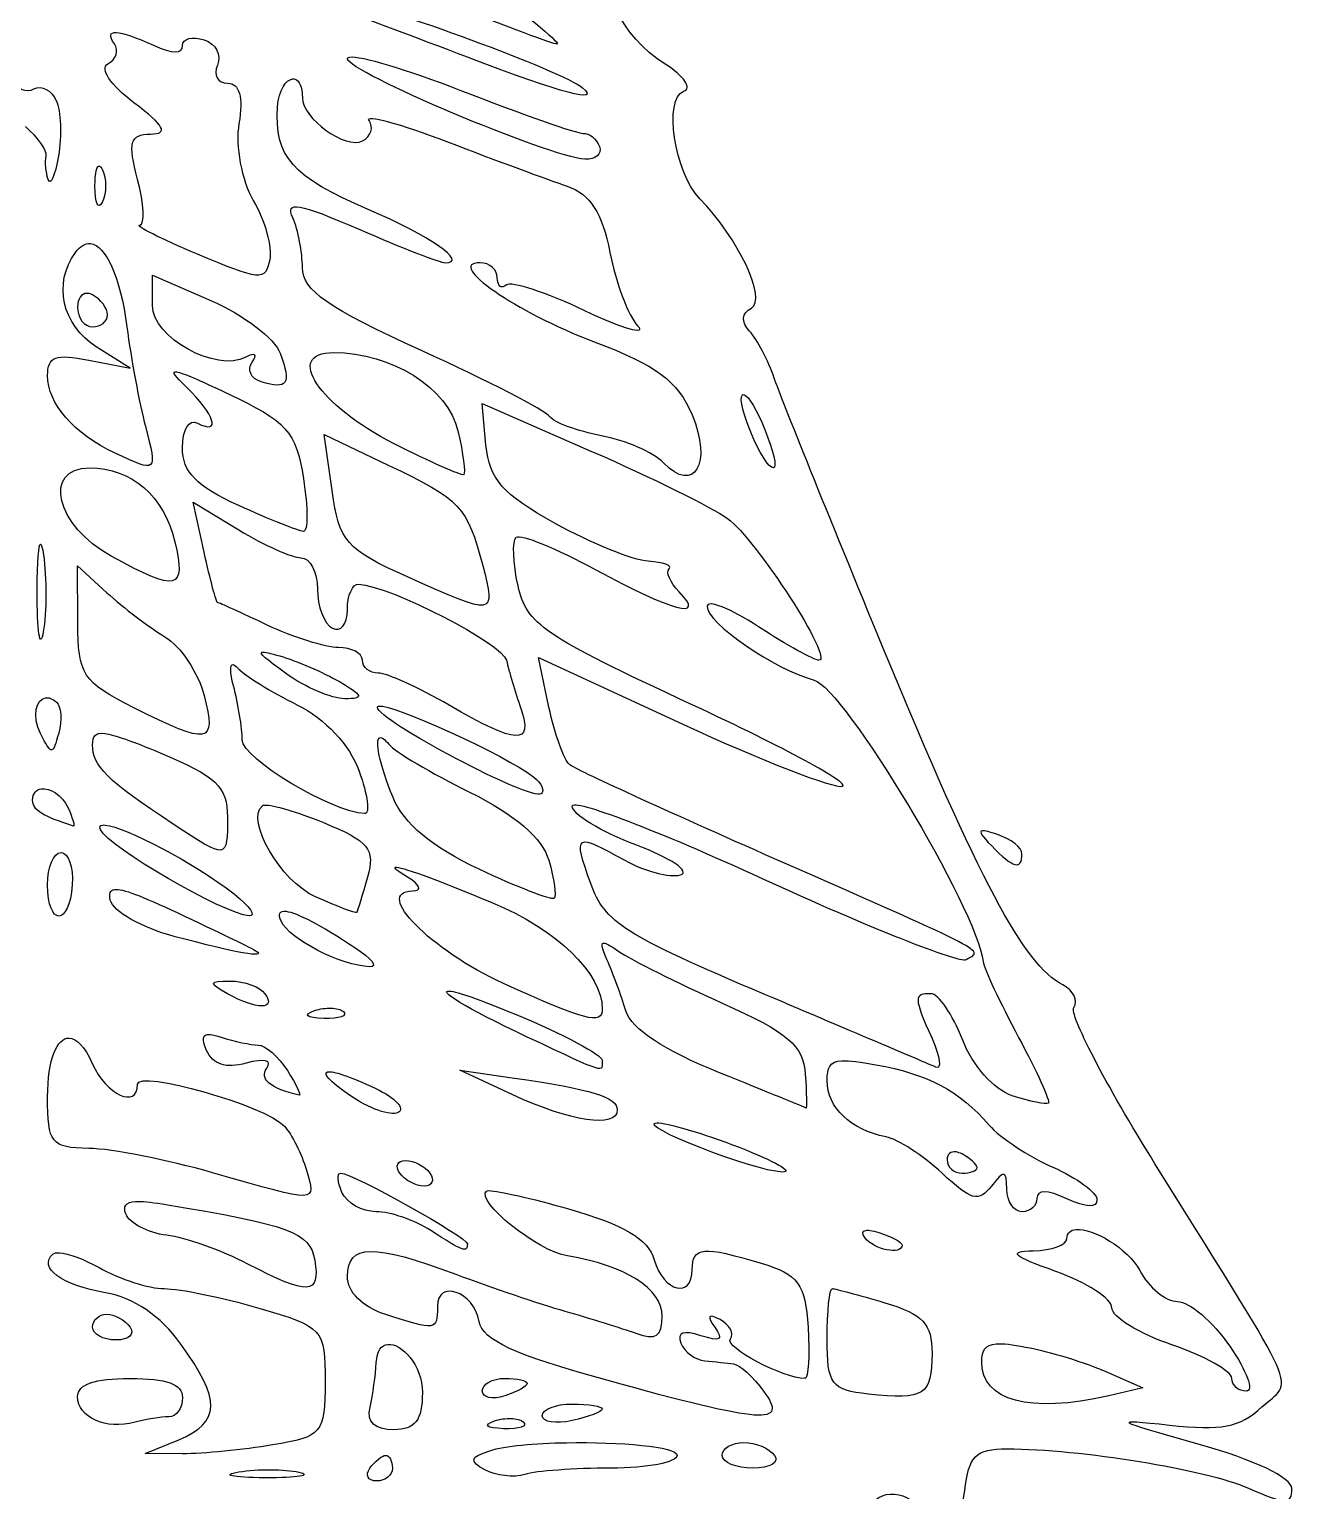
# Model space of a CAD drawing. Extents: x 26 to 243, y 4 to 296.
# Drawn here: x 144.24 to 167.77, y 164.61 to 191.56 of the extents above; entities that cross this region are included whole.
import ezdxf

# ---------------------------------------------------------------- set-up
doc = ezdxf.new("R2010")
doc.units = 0
doc.layers.add('Layer_1', color=7, linetype='CONTINUOUS')

msp = doc.modelspace()

# ---------------------------------------------------------------- linework, layer by layer
at = {"layer": 'Layer_1', "color": 7}
for points in [[(145.848256, 191.4977), (145.848256, 191.4977)], [(150.154349, 191.044601), (150.154349, 191.044601)], [(149.09877, 190.641663), (149.09877, 190.641663)], [(145.540676, 189.034318), (145.540676, 189.034318)], [(145.372006, 187.605017), (145.372006, 187.605017)], [(146.517431, 187.024588), (147.603326, 186.551092)], [(146.517431, 186.466759), (146.517431, 187.024588), (146.517431, 187.024588)], [(145.304205, 186.688345), (145.304205, 186.688345)], [(145.342791, 185.456931), (146.102917, 185.308654), (145.480594, 185.702221)], [(149.857796, 185.596388), (149.857796, 185.596388)], [(146.965018, 185.239752), (146.965018, 185.239752)], [(152.596785, 184.658772), (154.603207, 183.780686)], [(152.667891, 183.885969), (152.596785, 184.658772), (152.596785, 184.658772)], [(157.428187, 184.818623), (157.428187, 184.818623)], [(149.683611, 184.084405), (150.863213, 183.521064)], [(149.82858, 183.050326), (149.683611, 184.084405), (149.683611, 184.084405)], [(145.358776, 183.468147), (145.358776, 183.468147)], [(147.267634, 182.83921), (148.110442, 182.326028)], [(147.470481, 181.912064), (147.267634, 182.83921), (147.267634, 182.83921)], [(144.452577, 182.063098), (144.452577, 182.063098)], [(145.134982, 181.66512), (145.676826, 181.167926)], [(145.137739, 180.615609), (145.134982, 181.66512), (145.134982, 181.66512)], [(148.539287, 180.068803), (148.539287, 180.068803)], [(148.003508, 179.840598), (148.003508, 179.840598)], [(153.829853, 179.058976), (153.633619, 179.970686), (156.295437, 178.74368)], [(147.469931, 179.270642), (147.470481, 179.270642)], [(144.541325, 179.229853), (144.541325, 179.229853)], [(150.691232, 179.076064), (150.691232, 179.076064)], [(145.639344, 178.570598), (145.639344, 178.570598)], [(150.712178, 178.493428), (150.712178, 178.493428)], [(144.466358, 177.551401), (144.466358, 177.551401)], [(148.587243, 177.25154), (148.587243, 177.25154)], [(145.593043, 176.882777), (145.593043, 176.882777)], [(161.823025, 176.775843), (161.823025, 176.775843)], [(144.829609, 176.373453), (144.829609, 176.373453)], [(150.999362, 176.103358), (150.999362, 176.103358)], [(145.817387, 175.694909), (145.817387, 175.694909)], [(148.981914, 175.291969), (148.981914, 175.291969)], [(154.857868, 174.703824), (154.857868, 174.703824)], [(147.952796, 174.005434), (147.952796, 174.005434)], [(151.998714, 173.821329), (151.998714, 173.821329)], [(149.812595, 173.506584), (149.812595, 173.506584)], [(150.036939, 173.442643), (150.036939, 173.442093)], [(144.981193, 172.954266), (144.981193, 172.954266)], [(147.584583, 173.018206), (147.584583, 173.018206)], [(159.233966, 172.535894), (159.233966, 172.535894)], [(149.747001, 172.329739), (149.747001, 172.329739)], [(152.185576, 172.364467), (153.15296, 172.223356)], [(153.15296, 171.911918), (152.185576, 172.364467), (152.185576, 172.364467)], [(155.818637, 171.389917), (155.818637, 171.389917)], [(151.185121, 170.698142), (151.185121, 170.698142)], [(161.340159, 170.853585), (161.340159, 170.853585)], [(149.987881, 170.461671), (149.987881, 170.461671)], [(152.724666, 170.140863), (152.724666, 170.140863)], [(146.204892, 169.93967), (146.204892, 169.93967)], [(159.673284, 169.408299), (159.673284, 169.408299)], [(163.551085, 169.423731), (163.551085, 169.423731)], [(144.799843, 168.994336), (144.799843, 168.994336)], [(159.056476, 168.333428), (159.056476, 168.333428)], [(145.671867, 167.860485), (145.671867, 167.860485)], [(150.857701, 167.30486), (150.857701, 167.30486)], [(162.077688, 167.315334), (162.077688, 167.315334)], [(146.102917, 166.678129), (146.102917, 166.678129)], [(153.015157, 166.678129), (153.015157, 166.678129)], [(164.102852, 166.803806), (164.784704, 166.50119), (164.153012, 166.356218)], [(154.259249, 166.205187), (154.259249, 166.205187)], [(153.13036, 165.9395), (153.13036, 165.9395)], [(147.070298, 165.289065), (146.379077, 165.291272), (147.001397, 165.548137)], [(154.155069, 165.492466), (154.155069, 165.492466)], [(157.422675, 165.495773), (157.422675, 165.495773)], [(148.729457, 165.450022), (148.729457, 165.450573)], [(150.819666, 165.259302), (150.819666, 165.259302)], [(148.693629, 164.994719), (148.693629, 164.994719)]]:
    msp.add_lwpolyline(points, dxfattribs=at)
for points in [[(155.970221, 190.91672), (155.144467, 191.437197), (154.6982, 192.406244), (155.095993, 192.816205)], [(152.738447, 192.329482), (153.498781, 191.753091), (154.058569, 191.2827), (153.982539, 191.283829)], [(150.187423, 192.061594), (150.723408, 192.016156), (154.101278, 190.776278), (154.449419, 190.478502)], [(153.982539, 191.283829), (153.906508, 191.284958), (153.059141, 191.601961), (152.099589, 191.988281)], [(152.323933, 191.042947), (151.335506, 191.41848), (150.402321, 191.768805), (150.25026, 191.821262)], [(145.814632, 191.288237), (145.710535, 191.432298), (145.724863, 191.501922), (145.848256, 191.4977)], [(145.848256, 191.4977), (145.971652, 191.493495), (146.203882, 191.41528), (146.53562, 191.263433)], [(147.070298, 191.256267), (147.070298, 191.386823), (147.249202, 191.434914), (147.467726, 191.363204)], [(145.694465, 190.920578), (145.847853, 191.001669), (145.902149, 191.167161), (145.814632, 191.288237)], [(146.53562, 191.263433), (146.88772, 191.102256), (147.070298, 191.099978), (147.070298, 191.256267)], [(147.467726, 191.363204), (147.686223, 191.291489), (147.797362, 191.081755), (147.714671, 190.897427)], [(146.174023, 190.202342), (145.744847, 190.52545), (145.53659, 190.837125), (145.694465, 190.920578)], [(147.714671, 190.897427), (147.63198, 190.713097), (147.716364, 190.562288), (147.902083, 190.562288)], [(150.111906, 191.014835), (150.111906, 191.030667), (150.126581, 191.040489), (150.154349, 191.044601)], [(154.489658, 189.162751), (153.843061, 189.196838), (150.111906, 190.775417), (150.111906, 191.014835)], [(150.154349, 191.044601), (150.348798, 191.073461), (151.189145, 190.824972), (152.188333, 190.435509)], [(154.449419, 190.478502), (154.794351, 190.183501), (154.10292, 190.367058), (152.323933, 191.042947)], [(156.313076, 190.414009), (156.476285, 190.468726), (156.321966, 190.695015), (155.970221, 190.91672)], [(143.936641, 190.620164), (144.013659, 190.456946), (144.19116, 190.38347), (144.331312, 190.457556)], [(147.902083, 190.562288), (148.123289, 190.562288), (148.195338, 190.305887), (148.111546, 189.817594)], [(148.823714, 190.129032), (148.845643, 190.440828), (148.980824, 190.627431), (149.09877, 190.641663)], [(149.09877, 190.641663), (149.115622, 190.643695), (149.132061, 190.642403), (149.147829, 190.637252)], [(149.147829, 190.637252), (149.223521, 190.61253), (149.282325, 190.50331), (149.282325, 190.294948)], [(144.331312, 190.457556), (144.471463, 190.531642), (144.656765, 190.434922), (144.743068, 190.242581)], [(149.282325, 190.294948), (149.282325, 189.909856), (150.081844, 189.336225), (150.39082, 189.499544)], [(152.188333, 190.435509), (153.330289, 189.990407), (154.3533, 189.631946), (154.462096, 189.639001)], [(156.609632, 188.434045), (156.145941, 188.907069), (155.939188, 190.288657), (156.313076, 190.414009)], [(144.743068, 190.242581), (144.829372, 190.05023), (144.84733, 189.591492), (144.782757, 189.222834)], [(146.477742, 189.62412), (146.819287, 189.629736), (146.743519, 189.773604), (146.174023, 190.202342)], [(150.497757, 188.235056), (149.092658, 188.835263), (148.759229, 189.212538), (148.823714, 190.129032)], [(144.554552, 189.215118), (144.575268, 189.319636), (144.403363, 189.56671), (144.172562, 189.764127)], [(148.111546, 189.817594), (148.041244, 189.407957), (148.160342, 188.769847), (148.376129, 188.399871)], [(150.39082, 189.499544), (150.546551, 189.581854), (150.600774, 189.750329), (150.511535, 189.873819)], [(150.511535, 189.873819), (150.422297, 189.997308), (151.073372, 189.82097), (151.958477, 189.481905)], [(146.24127, 188.789027), (146.060676, 189.473896), (146.101486, 189.617911), (146.477742, 189.62412)], [(151.958477, 189.481905), (152.843583, 189.14284), (153.835605, 188.774938), (154.162785, 188.664454)], [(154.462096, 189.639001), (154.570893, 189.646029), (154.704706, 189.537384), (154.759203, 189.397569)], [(144.590934, 188.789027), (144.550237, 188.919089), (144.53395, 189.110605), (144.554552, 189.215118)], [(144.782757, 189.222834), (144.718157, 188.854172), (144.631743, 188.658965), (144.590934, 188.789027)], [(154.759203, 189.397569), (154.813697, 189.25775), (154.692406, 189.152055), (154.489658, 189.162751)], [(145.455239, 188.670516), (145.455239, 188.914382), (145.490669, 189.050252), (145.540676, 189.034318)], [(145.540676, 189.034318), (145.557356, 189.029012), (145.57552, 189.006606), (145.594697, 188.965969)], [(145.594697, 188.965969), (145.671405, 188.803389), (145.671405, 188.537643), (145.594697, 188.375066)], [(146.280959, 187.947322), (146.379003, 187.954998), (146.3613, 188.333808), (146.24127, 188.789027)], [(145.594697, 188.375066), (145.517989, 188.212486), (145.455239, 188.345359), (145.455239, 188.670516)], [(154.162785, 188.664454), (154.589054, 188.520515), (154.813361, 188.174195), (154.954331, 187.44351)], [(157.562683, 186.416596), (157.85769, 186.572538), (157.32103, 187.708302), (156.609632, 188.434045)], [(148.376129, 188.399871), (148.591916, 188.029894), (148.72856, 187.537603), (148.679848, 187.305706)], [(149.105386, 188.080717), (148.961706, 188.400938), (149.195048, 188.359826), (150.340108, 187.863538)], [(151.916034, 187.251689), (152.350402, 187.251689), (151.628904, 187.751877), (150.497757, 188.235056)], [(147.347009, 187.408785), (146.662704, 187.697276), (146.182944, 187.939645), (146.280959, 187.947322)], [(149.282325, 187.159637), (149.282325, 187.449104), (149.202809, 187.863513), (149.105386, 188.080717)], [(150.340108, 187.863538), (151.116812, 187.526909), (151.825977, 187.251689), (151.916034, 187.251689)], [(145.094743, 187.440205), (145.184653, 187.561436), (145.278904, 187.613893), (145.372006, 187.605017)], [(145.372006, 187.605017), (145.651316, 187.578375), (145.921572, 186.99973), (146.044488, 186.06933)], [(145.480594, 185.702221), (144.851013, 186.100609), (144.67838, 186.878834), (145.094743, 187.440205)], [(148.679848, 187.305706), (148.597298, 186.912675), (148.506801, 186.919835), (147.347009, 187.408785)], [(154.954331, 187.44351), (155.062507, 186.882658), (155.292419, 186.273273), (155.465309, 186.089176)], [(151.487739, 185.628358), (149.744142, 186.422952), (149.282325, 186.743534), (149.282325, 187.159637)], [(152.557647, 187.251689), (151.906306, 187.251689), (153.23207, 186.334441), (154.662739, 185.795377)], [(152.8768, 186.975529), (152.8768, 187.127269), (152.733273, 187.251689), (152.557647, 187.251689)], [(153.041062, 186.840483), (152.950723, 186.763193), (152.8768, 186.823801), (152.8768, 186.975529)], [(154.492412, 186.367538), (153.78443, 186.70479), (153.13143, 186.917769), (153.041062, 186.840483)], [(145.304205, 186.688345), (145.205058, 186.684592), (145.134982, 186.590172), (145.134982, 186.438093)], [(145.411692, 186.660233), (145.373677, 186.680327), (145.337253, 186.689598), (145.304205, 186.688345)], [(145.688403, 186.292023), (145.688403, 186.414409), (145.563754, 186.579851), (145.411692, 186.660233)], [(147.603326, 186.551092), (148.200536, 186.290511), (148.771793, 185.854715), (148.872773, 185.582607)], [(145.134982, 186.438093), (145.134982, 186.235325), (145.259631, 186.06933), (145.411692, 186.06933)], [(145.411692, 186.06933), (145.563754, 186.06933), (145.688403, 186.169638), (145.688403, 186.292023)], [(148.23998, 185.511501), (147.689533, 185.22053), (146.517431, 185.870533), (146.517431, 186.466759)], [(155.465309, 186.089176), (155.638198, 185.905083), (155.200395, 186.030285), (154.492412, 186.367538)], [(157.530159, 185.989405), (157.370196, 186.160889), (157.38223, 186.321214), (157.562683, 186.416596)], [(146.044488, 186.06933), (146.121789, 185.484049), (146.275227, 184.659244), (146.385689, 184.23654)], [(157.984912, 185.123446), (157.87558, 185.448602), (157.670988, 185.838408), (157.530159, 185.989405)], [(154.662739, 185.795377), (155.822277, 185.358475), (156.203413, 185.074178), (156.467968, 184.44931)], [(144.582114, 185.173055), (144.582114, 185.522906), (144.727405, 185.576929), (145.342791, 185.456931)], [(148.355733, 185.416692), (148.459167, 185.55986), (148.409002, 185.60085), (148.23998, 185.511501)], [(148.872773, 185.582607), (149.082887, 185.016351), (149.010514, 184.908234), (148.520548, 185.057852)], [(150.972904, 183.915732), (149.581012, 184.623193), (148.935268, 185.596388), (149.857796, 185.596388)], [(149.857796, 185.596388), (150.929055, 185.596388), (151.964906, 184.94286), (152.150298, 184.149999)], [(153.840877, 184.41844), (153.759541, 184.531025), (152.700702, 185.075586), (151.487739, 185.628358)], [(145.826206, 183.740997), (145.069145, 184.095158), (144.582114, 184.655888), (144.582114, 185.173055)], [(147.139753, 184.961388), (146.93263, 185.161168), (146.8563, 185.256782), (146.965018, 185.239752)], [(146.965018, 185.239752), (147.073733, 185.222706), (147.367284, 185.093098), (147.899879, 184.842327)], [(148.520548, 185.057852), (148.329653, 185.116187), (148.255262, 185.277641), (148.355733, 185.416692)], [(147.347009, 184.295521), (147.78863, 184.06207), (147.667085, 184.452767), (147.139753, 184.961388)], [(159.989684, 180.157548), (158.996403, 182.563704), (158.094274, 184.798289), (157.984912, 185.123446)], [(147.899879, 184.842327), (148.998824, 184.324898), (149.162553, 184.141854), (149.301067, 183.271362)], [(157.970581, 183.468147), (157.783919, 183.468147), (157.262037, 184.696559), (157.398971, 184.813664)], [(157.398971, 184.813664), (157.406817, 184.820379), (157.416839, 184.821925), (157.428187, 184.818623)], [(157.428187, 184.818623), (157.507542, 184.795368), (157.665347, 184.536912), (157.80687, 184.189688)], [(147.070298, 183.842422), (147.070298, 184.181871), (147.19046, 184.378275), (147.347009, 184.295521)], [(154.796132, 184.062358), (154.352196, 184.145755), (153.922242, 184.305856), (153.840877, 184.41844)], [(156.467968, 184.44931), (156.847275, 183.553452), (156.507442, 182.979234), (155.942659, 183.561303)], [(146.385689, 184.23654), (146.609012, 183.381734), (146.603954, 183.377151), (145.826206, 183.740997)], [(152.150298, 184.149999), (152.247637, 183.733386), (152.295773, 183.371345), (152.256685, 183.345776)], [(157.80687, 184.189688), (157.967426, 183.792861), (158.042463, 183.468147), (157.970581, 183.468147)], [(148.107135, 182.774719), (147.325605, 183.127593), (147.070298, 183.390545), (147.070298, 183.842422)], [(152.256685, 183.345776), (152.217625, 183.320207), (151.639851, 183.576744), (150.972904, 183.915732)], [(153.943953, 182.446193), (152.972685, 182.983558), (152.724956, 183.26344), (152.667891, 183.885969)], [(155.942659, 183.561303), (155.75611, 183.753547), (155.240095, 183.978958), (154.796132, 184.062358)], [(154.603207, 183.780686), (155.706612, 183.297682), (156.840281, 182.737034), (157.122814, 182.53494)], [(145.757305, 181.839858), (144.737523, 182.398446), (144.475702, 183.468147), (145.358776, 183.468147)], [(145.358776, 183.468147), (146.130004, 183.468147), (146.723969, 182.95369), (146.928637, 182.108299)], [(150.863213, 183.521064), (152.2104, 182.877056), (152.31918, 182.761322), (152.607809, 181.666774)], [(149.301067, 183.271362), (149.387343, 182.729321), (149.387343, 182.290505), (149.301067, 182.296262)], [(151.217644, 181.459518), (150.087313, 181.965529), (149.960237, 182.11102), (149.82858, 183.050326)], [(149.301067, 182.296262), (149.21482, 182.302019), (148.677365, 182.517234), (148.107135, 182.774719)], [(157.122814, 182.53494), (157.653728, 182.155205), (159.093555, 179.921077), (158.807325, 179.921077)], [(148.110442, 182.326028), (148.573879, 182.043786), (149.089245, 181.812846), (149.255869, 181.812846)], [(153.22627, 182.190429), (153.302978, 182.256057), (153.96473, 181.985349), (154.696363, 181.588502)], [(155.660437, 181.746702), (155.37957, 181.764792), (154.607006, 182.079357), (153.943953, 182.446193)], [(144.391394, 181.221393), (144.392523, 181.757903), (144.417246, 182.062932), (144.452577, 182.063098)], [(144.452577, 182.063098), (144.468636, 182.063172), (144.486822, 182.000239), (144.506047, 181.867417)], [(146.928637, 182.108299), (147.14575, 181.211527), (146.97563, 181.172524), (145.757305, 181.839858)], [(153.259344, 181.291398), (153.164376, 181.720165), (153.149534, 182.124804), (153.22627, 182.190429)], [(144.506047, 181.867417), (144.567571, 181.442385), (144.566434, 180.803933), (144.50329, 180.44859)], [(147.717425, 180.984922), (147.692985, 180.984922), (147.581846, 181.402213), (147.470481, 181.912064)], [(149.255869, 181.812846), (149.422462, 181.812846), (149.559035, 181.553205), (149.559035, 181.235725)], [(152.607809, 181.666774), (152.853906, 180.73342), (152.843611, 180.731616), (151.217644, 181.459518)], [(156.046842, 181.607795), (156.115024, 181.666116), (155.941276, 181.728612), (155.660437, 181.746702)], [(154.696363, 181.588502), (156.103439, 180.825292), (156.742728, 180.65648), (156.230947, 181.183911)], [(156.230947, 181.183911), (156.06167, 181.358454), (155.978629, 181.549471), (156.046842, 181.607795)], [(144.50329, 180.44859), (144.440213, 180.093247), (144.388572, 180.441026), (144.391394, 181.221393)], [(145.676826, 181.167926), (145.974909, 180.894289), (146.455847, 180.528481), (146.745633, 180.354884)], [(149.559035, 181.235725), (149.559035, 180.918244), (149.683134, 180.592362), (149.835195, 180.51198)], [(150.111906, 180.85263), (150.111906, 181.120431), (150.205115, 181.333246), (150.319161, 181.325573)], [(150.319161, 181.325573), (150.922524, 181.284958), (152.978928, 180.226083), (153.046577, 179.921077)], [(156.481199, 179.095907), (153.720614, 180.378127), (153.415695, 180.585609), (153.259344, 181.291398)], [(148.634097, 180.570959), (148.154461, 180.798568), (147.741979, 180.984922), (147.717425, 180.984922)], [(157.696628, 180.540092), (157.174545, 180.880686), (156.747436, 181.048222), (156.747436, 180.912162)], [(156.747436, 180.912162), (156.747436, 180.606363), (157.984283, 179.755652), (158.719131, 179.556172)], [(146.174576, 179.044644), (145.227974, 179.522108), (145.140561, 179.654814), (145.137739, 180.615609)], [(149.835195, 180.51198), (149.987257, 180.431594), (150.111906, 180.58483), (150.111906, 180.85263)], [(146.745633, 180.354884), (147.03539, 180.181286), (147.361388, 179.693341), (147.469931, 179.270642)], [(149.947091, 180.157548), (149.704436, 180.157548), (149.113762, 180.343349), (148.634097, 180.570959)], [(158.807325, 179.921077), (158.718597, 179.921077), (158.218739, 180.199498), (157.696628, 180.540092)], [(148.967582, 179.684606), (148.613568, 179.941369), (148.475779, 180.05395), (148.539287, 180.068803)], [(148.539287, 180.068803), (148.577393, 180.077719), (148.687866, 180.05187), (148.867814, 180.000452)], [(150.388616, 179.921077), (150.388616, 180.051139), (150.189746, 180.157548), (149.947091, 180.157548)], [(163.304691, 173.935429), (162.586323, 174.311453), (161.771042, 175.842252), (159.989684, 180.157548)], [(148.010674, 179.448135), (147.942879, 179.70124), (147.943262, 179.84534), (148.003508, 179.840598)], [(148.003508, 179.840598), (148.0236, 179.838905), (148.050433, 179.821184), (148.083434, 179.784927)], [(148.083434, 179.784927), (148.210659, 179.645069), (148.703902, 179.33719), (149.179249, 179.100869)], [(148.867814, 180.000452), (149.171934, 179.913553), (149.665888, 179.700438), (149.965833, 179.526956)], [(150.679658, 179.684606), (150.519528, 179.684606), (150.388616, 179.791012), (150.388616, 179.921077)], [(153.046577, 179.921077), (153.08987, 179.725982), (153.208654, 179.32681), (153.310057, 179.034171)], [(150.065605, 179.211663), (149.820495, 179.211663), (149.326569, 179.424225), (148.967582, 179.684606)], [(149.965833, 179.526956), (150.406382, 179.272152), (150.425579, 179.211663), (150.065605, 179.211663)], [(151.98769, 179.09315), (151.428241, 179.418307), (150.839794, 179.684606), (150.679658, 179.684606)], [(158.719131, 179.556172), (159.275362, 179.405175), (161.713647, 175.347065), (161.83901, 174.363723)], [(144.541325, 179.229853), (144.599827, 179.238714), (144.669214, 179.215598), (144.744722, 179.151028)], [(147.470481, 179.270642), (147.701536, 178.370974), (147.559214, 178.346235), (146.174576, 179.044644)], [(148.172729, 178.44878), (148.170753, 178.673282), (148.097824, 179.122978), (148.010674, 179.448135)], [(144.452577, 178.571149), (144.289955, 178.891626), (144.365825, 179.203262), (144.541325, 179.229853)], [(144.744722, 179.151028), (144.834187, 179.074498), (144.853671, 178.817207), (144.787716, 178.579418)], [(149.179249, 179.100869), (149.708133, 178.837928), (150.153624, 178.363075), (150.327981, 177.87717)], [(150.664774, 179.054564), (150.664774, 179.066361), (150.674129, 179.073383), (150.691232, 179.076064)], [(153.687089, 177.461002), (153.513099, 177.312172), (150.664774, 178.813995), (150.664774, 179.054564)], [(150.691232, 179.076064), (150.947797, 179.116309), (153.01652, 178.180454), (153.549285, 177.765275)], [(153.310057, 179.034171), (153.547321, 178.34937), (153.244398, 178.362762), (151.98769, 179.09315)], [(154.211844, 177.99513), (154.109623, 178.078711), (153.937662, 178.557495), (153.829853, 179.058976)], [(159.243889, 177.597705), (159.401454, 177.642632), (158.15822, 178.316957), (156.481199, 179.095907)], [(156.295437, 178.74368), (157.759493, 178.068632), (159.086296, 177.552778), (159.243889, 177.597705)], [(144.787716, 178.579418), (144.673162, 178.166315), (144.658204, 178.165976), (144.452577, 178.571149)], [(145.411692, 178.363893), (145.411692, 178.519759), (145.459851, 178.592016), (145.639344, 178.570598)], [(145.639344, 178.570598), (145.818837, 178.549178), (146.129581, 178.433724), (146.655784, 178.215066)], [(150.43161, 177.093343), (149.805895, 177.129374), (148.175833, 178.10761), (148.172729, 178.44878)], [(150.954715, 177.388243), (150.69824, 178.017519), (150.611185, 178.465606), (150.712178, 178.493428)], [(150.712178, 178.493428), (150.745842, 178.502713), (150.80024, 178.465132), (150.87644, 178.372162)], [(146.900525, 176.900969), (145.665153, 177.717237), (145.411692, 177.966189), (145.411692, 178.363893)], [(146.655784, 178.215066), (147.690326, 177.785171), (147.899879, 177.586729), (147.899879, 177.036015)], [(150.87644, 178.372162), (150.988144, 178.235855), (151.656536, 177.839485), (152.361415, 177.491319)], [(157.991528, 176.261008), (156.014646, 177.131389), (154.314037, 177.911553), (154.211844, 177.99513)], [(150.327981, 177.87717), (150.484671, 177.440457), (150.531404, 177.087586), (150.43161, 177.093343)], [(153.549285, 177.765275), (153.69113, 177.654672), (153.753354, 177.517658), (153.687089, 177.461002)], [(144.305954, 177.339184), (144.305954, 177.470375), (144.372917, 177.538342), (144.466358, 177.551401)], [(144.466358, 177.551401), (144.622091, 177.57316), (144.85022, 177.442932), (144.958593, 177.20138)], [(152.539457, 176.06808), (151.670721, 176.476699), (151.149194, 176.911104), (150.954715, 177.388243)], [(152.361415, 177.491319), (153.20413, 177.075058), (153.705399, 176.644437), (153.825993, 176.233446)], [(154.259249, 177.2328), (154.259249, 177.383862), (155.839911, 176.78096), (157.772145, 175.892795)], [(145.057261, 176.865138), (144.499364, 177.037452), (144.305954, 177.159693), (144.305954, 177.339184)], [(144.958593, 177.20138), (145.046025, 177.006286), (145.090478, 176.854865), (145.057261, 176.865138)], [(149.521553, 175.55986), (148.878567, 175.848633), (148.22682, 176.968378), (148.543699, 177.239413)], [(148.543699, 177.239413), (148.55177, 177.246327), (148.566305, 177.250439), (148.587243, 177.25154)], [(148.587243, 177.25154), (148.73384, 177.259188), (149.177127, 177.129374), (149.656049, 176.93404)], [(155.434439, 176.515118), (154.78815, 176.758715), (154.259249, 177.081741), (154.259249, 177.2328)], [(145.555561, 176.801198), (145.533412, 176.850558), (145.54848, 176.876464), (145.593043, 176.882777)], [(145.593043, 176.882777), (145.607896, 176.884882), (145.625893, 176.884919), (145.647063, 176.882777)], [(145.647063, 176.882777), (146.013921, 176.845631), (147.286178, 176.190559), (148.021147, 175.612777)], [(147.899879, 177.036015), (147.899879, 176.238828), (147.901855, 176.239307), (146.900525, 176.900969)], [(149.656049, 176.93404), (150.51567, 176.583429), (150.62837, 176.445005), (150.481219, 175.918703)], [(148.297855, 175.20984), (147.824935, 175.243213), (145.701837, 176.475177), (145.555561, 176.801198)], [(154.600453, 175.803497), (154.269999, 176.724416), (154.306702, 176.749591), (155.227734, 176.233446)], [(161.823025, 176.775843), (161.75105, 176.769634), (161.812949, 176.685679), (161.995556, 176.497479)], [(162.099735, 176.708592), (161.95743, 176.755297), (161.86621, 176.779563), (161.823025, 176.775843)], [(162.553385, 176.348098), (162.553385, 176.464244), (162.349332, 176.626674), (162.099735, 176.708592)], [(144.582114, 175.782553), (144.582114, 176.107707), (144.693634, 176.373456), (144.829609, 176.373453)], [(144.829609, 176.373453), (144.965584, 176.373453), (145.058881, 176.107614), (145.036867, 175.782553)], [(156.254648, 175.964454), (156.449578, 176.023893), (156.080728, 176.27152), (155.434439, 176.515118)], [(161.995556, 176.497479), (162.393715, 176.087133), (162.553385, 176.043996), (162.553385, 176.348098)], [(151.217644, 175.922561), (151.034047, 176.033613), (150.962662, 176.09339), (150.999362, 176.103358)], [(150.999362, 176.103358), (151.0801, 176.125287), (151.685171, 175.90519), (152.776479, 175.45458)], [(153.921906, 175.533402), (153.873787, 175.492262), (153.25173, 175.733069), (152.539457, 176.06808)], [(153.825993, 176.233446), (153.926774, 175.889682), (153.969997, 175.574541), (153.921906, 175.533402)], [(155.227734, 176.233446), (155.597671, 176.026122), (156.059688, 175.905018), (156.254648, 175.964454)], [(161.523164, 174.403412), (161.849102, 174.575709), (162.005066, 174.49391), (157.991528, 176.261008)], [(145.036867, 175.782553), (144.984882, 175.012118), (144.582114, 175.01214), (144.582114, 175.782553)], [(150.481219, 175.918703), (150.387521, 175.583601), (150.297227, 175.292105), (150.280576, 175.271026)], [(151.313004, 175.667898), (151.496872, 175.669873), (151.456263, 175.778218), (151.217644, 175.922561)], [(157.823408, 173.752978), (155.207352, 174.861837), (154.858683, 175.083873), (154.600453, 175.803497)], [(157.772145, 175.892795), (159.704351, 175.004628), (161.392382, 174.334276), (161.523164, 174.403412)], [(145.738562, 175.500331), (145.711977, 175.617092), (145.729192, 175.683903), (145.817387, 175.694909)], [(146.932495, 174.823438), (146.322979, 174.98435), (145.78685, 175.288227), (145.738562, 175.500331)], [(145.817387, 175.694909), (145.964391, 175.713254), (146.309238, 175.576847), (146.982657, 175.261653)], [(148.021147, 175.612777), (148.315954, 175.381027), (148.440575, 175.199764), (148.297855, 175.20984)], [(150.280576, 175.271026), (150.263953, 175.249972), (149.92214, 175.379944), (149.521553, 175.55986)], [(152.989249, 173.961337), (151.64875, 174.569607), (150.577985, 175.659575), (151.313004, 175.667898)], [(146.982657, 175.261653), (147.715137, 174.918801), (148.366788, 174.603006), (148.430147, 174.559955)], [(148.889861, 175.108415), (148.828371, 175.245459), (148.862486, 175.305632), (148.981914, 175.291969)], [(148.981914, 175.291969), (149.180939, 175.269194), (149.618082, 175.041734), (150.25026, 174.624999)], [(152.776479, 175.45458), (153.971323, 174.961222), (154.812119, 174.149415), (154.812119, 173.488945)], [(150.52642, 174.268914), (150.001148, 174.285029), (149.037492, 174.77931), (148.889861, 175.108415)], [(148.430147, 174.559955), (148.630327, 174.423944), (148.075551, 174.521658), (146.932495, 174.823438)], [(154.899761, 174.400655), (154.800402, 174.627107), (154.777798, 174.72225), (154.857868, 174.703824)], [(154.857868, 174.703824), (154.90591, 174.692761), (154.990758, 174.640931), (155.118593, 174.552239)], [(150.25026, 174.624999), (150.554411, 174.424511), (150.678481, 174.264257), (150.52642, 174.268914)], [(155.247577, 173.45477), (155.161471, 173.735327), (155.004917, 174.160961), (154.899761, 174.400655)], [(155.118593, 174.552239), (155.344117, 174.395775), (156.20124, 173.967486), (157.023043, 173.60029)], [(161.83901, 174.363723), (161.855576, 174.233661), (162.148988, 173.605395), (162.491098, 172.967497)], [(147.899879, 173.77227), (147.542473, 173.969823), (147.549895, 174.002301), (147.952796, 174.005434)], [(147.952796, 174.005434), (148.209929, 174.007409), (148.497123, 173.902332), (148.591103, 173.77227)], [(154.812119, 173.488945), (154.812119, 173.193921), (154.504274, 173.273866), (152.989249, 173.961337)], [(163.509743, 173.519814), (163.598614, 173.642801), (163.5063, 173.829889), (163.304691, 173.935429)], [(148.591103, 173.77227), (148.80737, 173.472985), (148.441351, 173.472985), (147.899879, 173.77227)], [(153.430221, 172.973559), (152.258821, 173.524558), (151.763634, 173.843602), (151.998714, 173.821329)], [(151.998714, 173.821329), (152.139763, 173.80798), (152.543724, 173.671483), (153.222412, 173.389176)], [(157.023043, 173.60029), (158.242807, 173.055282), (158.524253, 172.814216), (158.557076, 172.2884)], [(160.96313, 172.417934), (160.849539, 172.468313), (159.436706, 173.069148), (157.823408, 173.752978)], [(160.873282, 173.77227), (160.55344, 173.77227), (160.555367, 173.708855), (160.894228, 172.94655)], [(161.454262, 172.928358), (161.275135, 173.392602), (161.013546, 173.77227), (160.873282, 173.77227)], [(149.674241, 173.318068), (149.352172, 173.329413), (149.286666, 173.385344), (149.507222, 173.460832)], [(149.507222, 173.460832), (149.607016, 173.494993), (149.716541, 173.509965), (149.812595, 173.506584)], [(150.036939, 173.442093), (150.128803, 173.363514), (149.965723, 173.307795), (149.674241, 173.318068)], [(149.812595, 173.506584), (149.908649, 173.503197), (149.990993, 173.481948), (150.036939, 173.442643)], [(153.222412, 173.389176), (154.096793, 173.025465), (154.812119, 172.643827), (154.812119, 172.540856)], [(156.974534, 172.314305), (155.959691, 172.721805), (155.348782, 173.125092), (155.247577, 173.45477)], [(165.005743, 170.63751), (164.094109, 172.099796), (163.420871, 173.396827), (163.509743, 173.519814)], [(144.582114, 171.86672), (144.582114, 172.566713), (144.758258, 172.961514), (144.981193, 172.954266)], [(144.981193, 172.954266), (145.114953, 172.94992), (145.265177, 172.801011), (145.405077, 172.486285)], [(147.515131, 172.727718), (147.418846, 172.942337), (147.433908, 173.031773), (147.584583, 173.018206)], [(147.584583, 173.018206), (147.634808, 173.013691), (147.700173, 172.998002), (147.781368, 172.971355)], [(147.781368, 172.971355), (148.023628, 172.891841), (148.331696, 172.826386), (148.465977, 172.826386)], [(148.465977, 172.826386), (148.600256, 172.826386), (148.84341, 172.613565), (149.006168, 172.35344)], [(154.812119, 172.540856), (154.812119, 172.308389), (154.909884, 172.277568), (153.430221, 172.973559)], [(160.894228, 172.94655), (161.04581, 172.605493), (161.076725, 172.367552), (160.96313, 172.417934)], [(162.374241, 171.891525), (162.036901, 172.000795), (161.639146, 172.449238), (161.454262, 172.928358)], [(162.491098, 172.967497), (162.833208, 172.329601), (163.080508, 171.782942), (163.040658, 171.753168)], [(148.243838, 172.490143), (147.868538, 172.38827), (147.632903, 172.465223), (147.515131, 172.727718)], [(148.624174, 172.399192), (148.732661, 172.549331), (148.5886, 172.583739), (148.243838, 172.490143)], [(158.959463, 172.164927), (158.959463, 172.413788), (159.008456, 172.523211), (159.233966, 172.535894)], [(159.233966, 172.535894), (159.369272, 172.543514), (159.568013, 172.516167), (159.857942, 172.463135)], [(145.405077, 172.486285), (145.663113, 171.905816), (146.24127, 171.640505), (146.24127, 172.102638)], [(146.24127, 172.102638), (146.24127, 172.381601), (148.60546, 171.708272), (148.94884, 171.331488)], [(149.222796, 171.89924), (148.690863, 172.025188), (148.480834, 172.200834), (148.624174, 172.399192)], [(149.006168, 172.35344), (149.168925, 172.093313), (149.266173, 171.888968), (149.222796, 171.89924)], [(150.148838, 171.902548), (149.77557, 172.161058), (149.654079, 172.306377), (149.747001, 172.329739)], [(149.747001, 172.329739), (149.839923, 172.353107), (150.147678, 172.254618), (150.633354, 172.024367)], [(158.570854, 171.66387), (158.556348, 171.674764), (157.838191, 171.967519), (156.974534, 172.314305)], [(158.557076, 172.2884), (158.579089, 171.934134), (158.585247, 171.653007), (158.570854, 171.66387)], [(159.857942, 172.463135), (160.835673, 172.284321), (161.387149, 171.990223), (161.948151, 171.347473)], [(150.633354, 172.024367), (150.996038, 171.852417), (151.181568, 171.653292), (151.046214, 171.58174)], [(153.15296, 172.223356), (154.641542, 172.005926), (155.088827, 171.868188), (155.088827, 171.628042)], [(160.048662, 171.131398), (159.394443, 171.261063), (158.959463, 171.674064), (158.959463, 172.164927)], [(145.342791, 170.920282), (144.644799, 170.933547), (144.582114, 171.0112), (144.582114, 171.86672)], [(151.046214, 171.58174), (150.910863, 171.510192), (150.507062, 171.654438), (150.148838, 171.902548)], [(155.088827, 171.628042), (155.088827, 171.285639), (154.218095, 171.413508), (153.15296, 171.911918)], [(163.040658, 171.753168), (163.000783, 171.723399), (162.701114, 171.785646), (162.374241, 171.891525)], [(148.94884, 171.331488), (149.088371, 171.178391), (149.271324, 170.813292), (149.355088, 170.52065)], [(158.129882, 170.484271), (157.604497, 170.499907), (155.393469, 171.366267), (155.818637, 171.389917)], [(155.818637, 171.389917), (155.992091, 171.399569), (156.676556, 171.197396), (157.339439, 170.940125)], [(161.948151, 171.347473), (162.147484, 171.119119), (162.676386, 170.770157), (163.123341, 170.572466)], [(147.623719, 170.471594), (146.787354, 170.71043), (145.760959, 170.912323), (145.342791, 170.920282)], [(157.339439, 170.940125), (158.002351, 170.682857), (158.357974, 170.477498), (158.129882, 170.484271)], [(161.079987, 170.461671), (160.730991, 170.786828), (160.266651, 171.088193), (160.048662, 171.131398)], [(151.079841, 170.461671), (150.985861, 170.591733), (151.033059, 170.698142), (151.185121, 170.698142)], [(151.185121, 170.698142), (151.337182, 170.698142), (151.538728, 170.591733), (151.632708, 170.461671)], [(161.340159, 170.853585), (161.241009, 170.867837), (161.171489, 170.815775), (161.171489, 170.712473)], [(161.171489, 170.712473), (161.171489, 170.574732), (161.295557, 170.461671), (161.447647, 170.461671)], [(161.447647, 170.816653), (161.409626, 170.836747), (161.37321, 170.848832), (161.340159, 170.853585)], [(161.724357, 170.565851), (161.724357, 170.623207), (161.599708, 170.736268), (161.447647, 170.816653)], [(166.978542, 166.15172), (167.558819, 166.684437), (167.769458, 166.204484), (165.005743, 170.63751)], [(149.355088, 170.52065), (149.531335, 169.904824), (149.600658, 169.907054), (147.623719, 170.471594)], [(150.011584, 170.107239), (149.924152, 170.302334), (149.913605, 170.461671), (149.987881, 170.461671)], [(149.987881, 170.461671), (150.210893, 170.461671), (152.323933, 169.282507), (152.323933, 169.158047)], [(151.526875, 170.2252), (151.374785, 170.2252), (151.173821, 170.331609), (151.079841, 170.461671)], [(151.632708, 170.461671), (151.726688, 170.331609), (151.678936, 170.2252), (151.526875, 170.2252)], [(161.991698, 170.2252), (161.755562, 169.923073), (161.620443, 169.95813), (161.079987, 170.461671)], [(161.447647, 170.461671), (161.599708, 170.461671), (161.724357, 170.508492), (161.724357, 170.565851)], [(162.272816, 170.166218), (162.269176, 170.521209), (162.229498, 170.529478), (161.991698, 170.2252)], [(163.123341, 170.572466), (163.570325, 170.374778), (163.936384, 170.105696), (163.936384, 169.974397)], [(150.641623, 169.752258), (150.382825, 169.752258), (150.099101, 169.912142), (150.011584, 170.107239)], [(154.172158, 168.935907), (153.620078, 169.024257), (152.463647, 169.950981), (152.677261, 170.133698)], [(152.677261, 170.133698), (152.683498, 170.139032), (152.699726, 170.141259), (152.724666, 170.140863)], [(152.724666, 170.140863), (152.899155, 170.138041), (153.505744, 170.000362), (154.190347, 169.804621)], [(162.553938, 169.752258), (162.401877, 169.752258), (162.275639, 169.938609), (162.272816, 170.166218)], [(163.382966, 169.988729), (163.008062, 170.160348), (162.830095, 170.162967), (162.830095, 169.996998)], [(146.025195, 169.711468), (145.969773, 169.855328), (146.018845, 169.928412), (146.204892, 169.93967)], [(146.204892, 169.93967), (146.316517, 169.946415), (146.477522, 169.930836), (146.694923, 169.895022)], [(146.694923, 169.895022), (149.07225, 169.503397), (149.421444, 169.374289), (149.508876, 168.856532)], [(154.190347, 169.804621), (155.22012, 169.510193), (155.656466, 169.250514), (155.770682, 168.865352)], [(162.830095, 169.996998), (162.830095, 169.862361), (162.706027, 169.752258), (162.553938, 169.752258)], [(163.936384, 169.974397), (163.936384, 169.818549), (163.743984, 169.823476), (163.382966, 169.988729)], [(146.778156, 169.318451), (146.43043, 169.361972), (146.091715, 169.538847), (146.025195, 169.711468)], [(151.648693, 169.404992), (151.353517, 169.595949), (150.900421, 169.752258), (150.641623, 169.752258)], [(148.277461, 168.78708), (147.800732, 169.035715), (147.125882, 169.274929), (146.778156, 169.318451)], [(152.323933, 169.158047), (152.323933, 168.990576), (152.244634, 169.019459), (151.648693, 169.404992)], [(159.652341, 169.276558), (159.597858, 169.351959), (159.609076, 169.397304), (159.673284, 169.408299)], [(160.341908, 169.135997), (160.341908, 168.944473), (159.814731, 169.051855), (159.652341, 169.276558)], [(159.673284, 169.408299), (159.694688, 169.411962), (159.722247, 169.411906), (159.754866, 169.407746)], [(159.754866, 169.407746), (159.798357, 169.402214), (159.851003, 169.389912), (159.912513, 169.369714)], [(159.912513, 169.369714), (160.148507, 169.292255), (160.341908, 169.187116), (160.341908, 169.135997)], [(163.382966, 169.257265), (163.382966, 169.363979), (163.448379, 169.415434), (163.551085, 169.423731)], [(163.551085, 169.423731), (163.859199, 169.448623), (164.503156, 169.085801), (164.725725, 168.668016)], [(144.68409, 168.972288), (144.705736, 168.990774), (144.745995, 168.997892), (144.799843, 168.994336)], [(150.111906, 168.563837), (150.111906, 169.159083), (150.59303, 169.167919), (152.108958, 168.599665)], [(156.471276, 168.688412), (156.471276, 169.106897), (156.669215, 169.124471), (157.74293, 168.802512)], [(163.175707, 168.650928), (162.374817, 168.935052), (162.280654, 169.021291), (162.761193, 169.030717)], [(162.761193, 169.030717), (163.103331, 169.037434), (163.382966, 169.139381), (163.382966, 169.257265)], [(145.652022, 168.25681), (144.839673, 168.395773), (144.394558, 168.724655), (144.68409, 168.972288)], [(144.799843, 168.994336), (144.96139, 168.983668), (145.246635, 168.879917), (145.531307, 168.720383)], [(149.508876, 168.856532), (149.616911, 168.216523), (149.395372, 168.204048), (148.277461, 168.78708)], [(155.917855, 167.826861), (155.917855, 168.331156), (155.233175, 168.766114), (154.172158, 168.935907)], [(155.770682, 168.865352), (155.947155, 168.270176), (156.471276, 168.137938), (156.471276, 168.688412)], [(157.74293, 168.802512), (158.428052, 168.597077), (158.553556, 168.425297), (158.607235, 167.620156)], [(145.531307, 168.720383), (145.910867, 168.507672), (146.452768, 168.333428), (146.735159, 168.333428)], [(150.821319, 167.854423), (150.382323, 167.997177), (150.111906, 168.267458), (150.111906, 168.563837)], [(152.543868, 167.723785), (152.443397, 168.28046), (151.771062, 168.519265), (151.771062, 167.998289)], [(152.108958, 168.599665), (152.759311, 168.355876), (153.664683, 168.049865), (154.120895, 167.919467)], [(164.212544, 167.978996), (164.212544, 168.146055), (163.745966, 168.448622), (163.175707, 168.650928)], [(164.725725, 168.668016), (164.893055, 168.35388), (165.207211, 168.096956), (165.423562, 168.096956)], [(147.039982, 167.311476), (146.664683, 167.830849), (146.169476, 168.168297), (145.652022, 168.25681)], [(146.735159, 168.333428), (147.017579, 168.333428), (147.800794, 168.17244), (148.475898, 167.975691)], [(158.959463, 167.403528), (158.959463, 167.915138), (159.003136, 168.333428), (159.056476, 168.333428)], [(159.056476, 168.333428), (159.109816, 168.333428), (159.544983, 168.216593), (160.023858, 168.073806)], [(148.475898, 167.975691), (149.670206, 167.627641), (149.703251, 167.590771), (149.700147, 166.615843)], [(151.771062, 167.998289), (151.771062, 167.558056), (151.745013, 167.554051), (150.821319, 167.854423)], [(154.120895, 167.919467), (154.577107, 167.789066), (155.168332, 167.604307), (155.434439, 167.509361)], [(160.023858, 168.073806), (160.725152, 167.864713), (160.894779, 167.683221), (160.894779, 167.141702)], [(165.318282, 167.297144), (164.710037, 167.505306), (164.212544, 167.811935), (164.212544, 167.978996)], [(165.423562, 168.096956), (165.639914, 168.096956), (166.07361, 167.724801), (166.387639, 167.269582)], [(145.411692, 167.624014), (145.411692, 167.754079), (145.528781, 167.860485), (145.671867, 167.860485)], [(145.671867, 167.860485), (145.814954, 167.860485), (146.008908, 167.754079), (146.102917, 167.624014)], [(154.894249, 166.643955), (153.189147, 167.114219), (152.605534, 167.382152), (152.543868, 167.723785)], [(155.434439, 167.509361), (155.804517, 167.377332), (155.917855, 167.452144), (155.917855, 167.826861)], [(156.985561, 167.762371), (156.768588, 167.877074), (156.736852, 167.830107), (156.888547, 167.620156)], [(157.175177, 167.405732), (157.248922, 167.507789), (157.163606, 167.668255), (156.985561, 167.762371)], [(145.842742, 167.387543), (145.605678, 167.387543), (145.411692, 167.493952), (145.411692, 167.624014)], [(146.102917, 167.624014), (146.196897, 167.493952), (146.079803, 167.387543), (145.842742, 167.387543)], [(156.63168, 167.465814), (156.310341, 167.571281), (156.186815, 167.525256), (156.263467, 167.328564)], [(156.888547, 167.620156), (157.055061, 167.389736), (156.987138, 167.349149), (156.63168, 167.465814)], [(158.551564, 166.678129), (158.149905, 166.678129), (157.064123, 167.252045), (157.175177, 167.405732)], [(158.607235, 167.620156), (158.641751, 167.102038), (158.616944, 166.678129), (158.551564, 166.678129)], [(159.719589, 166.389842), (159.035507, 166.464761), (158.959463, 166.566601), (158.959463, 167.403528)], [(147.001397, 165.548137), (147.776209, 165.867745), (147.785274, 166.280035), (147.039982, 167.311476)], [(150.643827, 166.966414), (150.655455, 167.190083), (150.742986, 167.29233), (150.857701, 167.30486)], [(150.857701, 167.30486), (151.110075, 167.332433), (151.494355, 166.924938), (151.494355, 166.416303)], [(156.263467, 167.328564), (156.326854, 167.1659), (156.52428, 167.01963), (156.701685, 167.003345)], [(160.894779, 167.141702), (160.894779, 166.36425), (160.756755, 166.276251), (159.719589, 166.389842)], [(161.812001, 166.984053), (161.814259, 167.199306), (161.874, 167.299916), (162.077688, 167.315334)], [(162.077688, 167.315334), (162.199904, 167.32459), (162.374123, 167.302803), (162.618428, 167.256905)], [(162.618428, 167.256905), (163.059542, 167.174039), (163.727641, 166.970294), (164.102852, 166.803806)], [(166.42457, 166.679783), (166.42457, 166.810898), (165.926556, 167.08898), (165.318282, 167.297144)], [(166.387639, 167.269582), (166.701583, 166.814361), (166.838861, 166.441658), (166.691908, 166.441658)], [(150.529727, 166.146205), (150.580666, 166.373815), (150.632256, 166.742885), (150.643827, 166.966414)], [(156.701685, 167.003345), (156.87909, 166.987089), (157.118674, 166.960623), (157.234159, 166.944367)], [(157.234159, 166.944367), (157.349673, 166.928111), (157.599295, 166.701785), (157.789231, 166.441658)], [(164.153012, 166.356218), (162.700781, 166.023473), (161.804663, 166.263971), (161.812001, 166.984053)], [(145.134982, 166.34299), (145.134982, 166.568207), (145.452366, 166.678129), (146.102917, 166.678129)], [(146.102917, 166.678129), (146.778754, 166.678129), (147.070298, 166.570885), (147.070298, 166.323147)], [(149.700147, 166.615843), (149.697127, 165.660227), (149.652352, 165.606168), (148.729457, 165.450022)], [(152.60009, 166.448824), (152.60009, 166.574805), (152.787065, 166.678129), (153.015157, 166.678129)], [(153.015157, 166.678129), (153.243249, 166.678129), (153.429671, 166.636087), (153.429671, 166.584973)], [(153.429671, 166.584973), (153.429671, 166.533855), (153.243249, 166.431083), (153.015157, 166.356218)], [(157.789231, 166.441658), (158.252104, 165.807731), (157.814941, 165.838428), (154.894249, 166.643955)], [(166.691908, 166.441658), (166.544986, 166.441658), (166.42457, 166.548666), (166.42457, 166.679783)], [(146.194419, 165.868945), (145.657293, 165.723798), (145.134982, 165.957562), (145.134982, 166.34299)], [(147.070298, 166.323147), (147.070298, 166.128053), (146.956359, 165.968716), (146.816741, 165.968716)], [(151.494355, 166.416303), (151.494355, 165.900381), (151.364292, 165.732245), (150.965738, 165.732245)], [(153.015157, 166.356218), (152.787065, 166.281353), (152.60009, 166.322845), (152.60009, 166.448824)], [(150.965738, 165.732245), (150.611436, 165.732245), (150.467636, 165.868778), (150.529727, 166.146205)], [(153.706381, 165.990763), (153.706381, 166.10865), (153.955126, 166.205187), (154.259249, 166.205187)], [(154.259249, 166.205187), (154.5634, 166.205187), (154.812119, 166.164649), (154.812119, 166.114788)], [(154.812119, 166.114788), (154.812119, 166.064928), (154.5634, 165.968391), (154.259249, 165.900364)], [(165.271981, 165.817131), (166.237121, 165.710121), (166.568388, 165.775157), (166.978542, 166.15172)], [(146.816741, 165.968716), (146.677101, 165.968716), (146.396941, 165.92367), (146.194419, 165.868945)], [(152.992006, 165.750984), (152.669906, 165.76233), (152.60443, 165.81826), (152.824987, 165.893749)], [(152.824987, 165.893749), (152.924781, 165.927909), (153.034309, 165.942881), (153.13036, 165.9395)], [(153.354704, 165.87501), (153.446567, 165.79643), (153.283457, 165.740711), (152.992006, 165.750984)], [(153.13036, 165.9395), (153.226412, 165.936114), (153.308772, 165.914301), (153.354704, 165.87501)], [(154.259249, 165.900364), (153.955126, 165.83234), (153.706381, 165.872873), (153.706381, 165.990763)], [(165.802798, 165.466008), (164.231077, 165.906218), (164.182829, 165.937889), (165.271981, 165.817131)], [(152.737896, 165.344739), (153.013943, 165.435336), (153.569024, 165.48258), (154.155069, 165.492466)], [(154.155069, 165.492466), (155.13181, 165.508948), (156.194565, 165.421659), (156.194565, 165.259302)], [(157.024146, 165.259302), (157.024146, 165.389364), (157.203558, 165.495773), (157.422675, 165.495773)], [(157.422675, 165.495773), (157.64179, 165.495773), (157.897548, 165.389364), (157.991528, 165.259302)], [(148.729457, 165.450573), (148.197243, 165.360518), (147.450452, 165.287654), (147.070298, 165.289065)], [(150.52642, 165.022831), (150.6204, 165.15289), (150.75261, 165.259302), (150.819666, 165.259302)], [(150.819666, 165.259302), (150.886722, 165.259302), (150.941484, 165.15289), (150.941484, 165.022831)], [(152.646394, 164.992512), (152.352034, 165.153015), (152.37033, 165.224095), (152.737896, 165.344739)], [(156.194565, 165.259302), (156.194565, 165.12924), (155.644932, 165.022831), (154.973074, 165.022831)], [(157.593549, 165.022831), (157.280452, 165.022831), (157.024146, 165.12924), (157.024146, 165.259302)], [(157.991528, 165.259302), (158.085508, 165.12924), (157.906647, 165.022831), (157.593549, 165.022831)], [(161.499463, 164.608868), (161.571881, 165.251245), (161.699488, 165.377813), (162.277227, 165.377813)], [(162.277227, 165.377813), (163.63339, 165.377813), (165.945552, 165.002283), (166.731597, 164.654619)], [(167.530859, 164.641388), (167.530859, 164.849499), (166.859692, 165.169996), (165.802798, 165.466008)], [(148.591103, 164.845889), (147.98283, 164.848429), (147.766526, 164.896813), (148.110442, 164.953376)], [(148.110442, 164.953376), (148.2824, 164.981658), (148.493175, 164.995583), (148.693629, 164.994719)], [(148.693629, 164.994719), (148.89408, 164.993872), (149.084552, 164.978548), (149.216731, 164.948968)], [(150.648789, 164.786357), (150.487753, 164.786357), (150.43244, 164.892769), (150.52642, 165.022831)], [(150.941484, 165.022831), (150.941484, 164.892769), (150.809825, 164.786357), (150.648789, 164.786357)], [(153.383369, 164.907075), (153.180847, 164.843411), (152.849227, 164.881926), (152.646394, 164.992512)], [(154.973074, 165.022831), (154.301215, 165.022831), (153.585889, 164.970741), (153.383369, 164.907075)], [(149.216731, 164.948968), (149.48106, 164.889777), (149.199377, 164.843349), (148.591103, 164.845889)], [(159.779671, 164.254436), (159.793302, 164.678946), (160.618619, 164.620927), (160.618619, 164.195454)], [(160.618619, 164.195454), (160.618619, 163.469325), (161.413046, 163.842143), (161.499463, 164.608868)], [(166.731597, 164.654619), (167.419683, 164.350281), (167.530859, 164.34841), (167.530859, 164.641388)]]:
    msp.add_open_spline(points, degree=3, dxfattribs=at)

doc.saveas('drawing.dxf')
